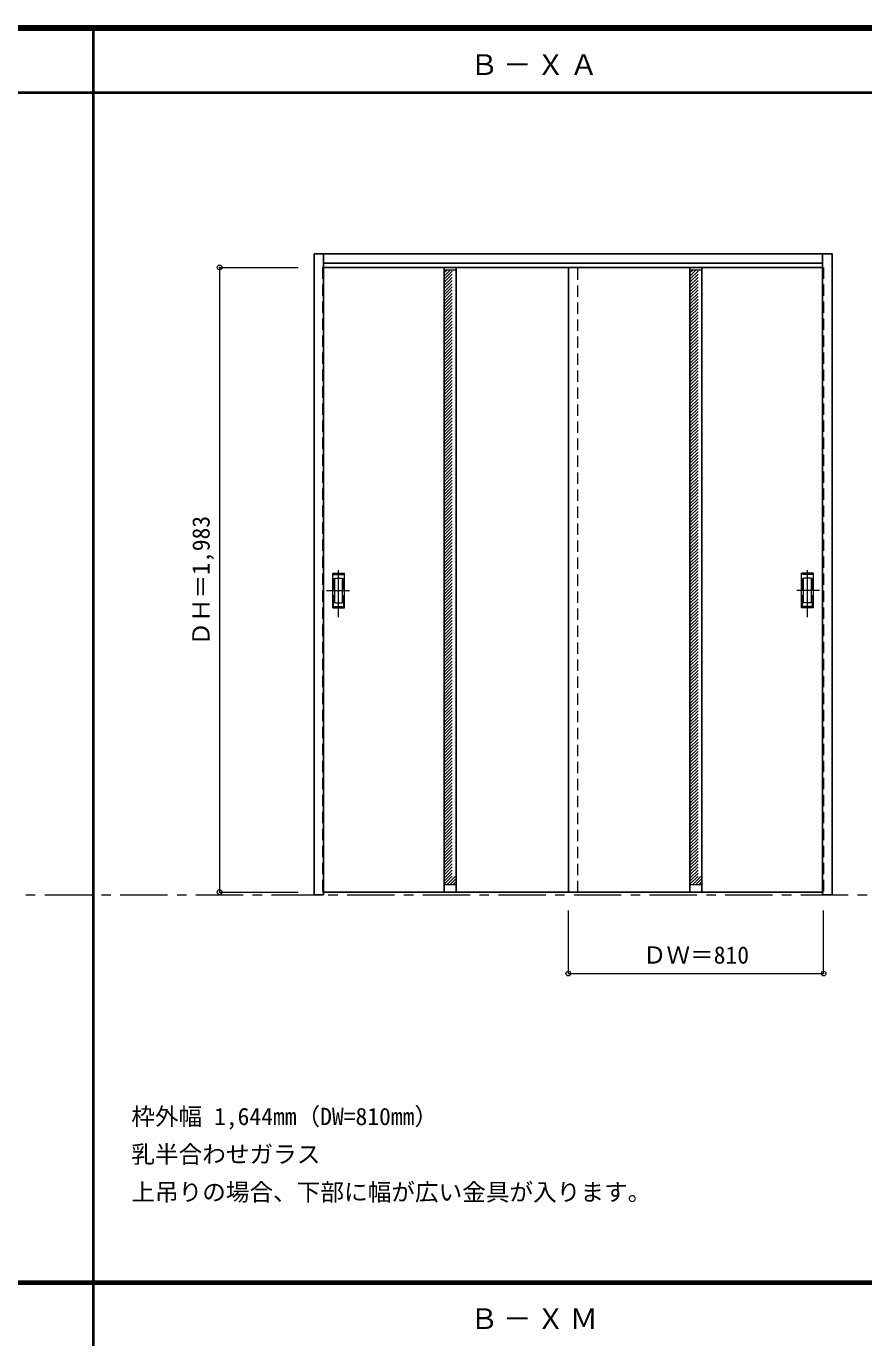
# Model space of a CAD drawing. Units: millimetres, scale not verified. Extents: x -6000 to 5700, y -4307 to 4260.
# Drawn here: x -2909 to -250, y 12 to 4175 of the extents above; entities that cross this region are included whole.
import ezdxf
from ezdxf.enums import TextEntityAlignment as Align

# ---------------------------------------------------------------- set-up
doc = ezdxf.new("R2010")
doc.units = ezdxf.units.MM
doc.header["$LTSCALE"] = 30
doc.header["$PDMODE"] = 32
doc.header["$PDSIZE"] = 15
doc.linetypes.add('CHAIN1', pattern=[8, 5, -1, 1, -1])
doc.linetypes.add('DASHED1', pattern=[1.8, 1.2, -0.6])
for name, color, linetype, lineweight in [('0-1_通り芯', 7, 'CHAIN1', 18), ('0-2_扉', 4, 'DASHED1', 9), ('0-3_仕上げ', 3, 'Continuous', 25), ('0-4_枠', 3, 'Continuous', 25), ('0-6_引手', 7, 'Continuous', 18), ('0-B_寸法', 4, 'Continuous', 9), ('0-C_ハッチ', 4, 'DASHED1', 9), ('F-1_枠', 6, 'Continuous', 40)]:
    doc.layers.add(name, color=color, linetype=linetype, lineweight=lineweight)
doc.layers.add('0-A_文字', color=7, linetype='Continuous')
doc.styles.add('ＭＳ ゴシック', font='')
doc.styles.get('ＭＳ ゴシック').set_extended_font_data('MS Gothic')

msp = doc.modelspace()

# ---------------------------------------------------------------- linework, layer by layer
at = {"layer": '0-1_通り芯'}
msp.add_line((-5490, 1418), (5690, 1418), dxfattribs=at)
at = {"layer": '0-2_扉'}
for p, q in [((-1968, 3409.5), (-1968, 1426.5)), ((-1965, 3409.5), (-1968, 3409.5)), ((-1158, 1426.5), (-1158, 3409.5)), ((-381, 3409.5), (-378, 3409.5)), ((-1968, 1426.5), (-1965, 1426.5))]:
    msp.add_line(p, q, dxfattribs=at)
at = {"layer": '0-2_扉', "color": 3, "linetype": 'Continuous', "lineweight": 25}
for p, q in [((-381, 3409.5), (-1965, 3409.5)), ((-1188, 1426.5), (-1188, 3409.5)), ((-1965, 1426.5), (-381, 1426.5))]:
    msp.add_line(p, q, dxfattribs=at)
at = {"layer": '0-2_扉'}
msp.add_lwpolyline([(-378, 3409.5), (-378, 1426.5), (-381, 1426.5)], dxfattribs=at)
at = {"layer": '0-3_仕上げ'}
for p, q in [((-1582, 3409.5), (-1582, 1426.5)), ((-1544, 3409.5), (-1544, 1426.5)), ((-802, 3409.5), (-802, 1426.5)), ((-764, 3409.5), (-764, 1426.5))]:
    msp.add_line(p, q, dxfattribs=at)
at = {"layer": '0-3_仕上げ', "color": 7, "lineweight": 18}
for p, q in [((-1582, 3401.5), (-1544, 3401.5)), ((-802, 3401.5), (-764, 3401.5)), ((-1582, 1450.5), (-1544, 1450.5)), ((-802, 1450.5), (-764, 1450.5))]:
    msp.add_line(p, q, dxfattribs=at)
at = {"layer": '0-4_枠'}
for p, q in [((-1995, 1418), (-1995, 3453)), ((-1995, 3453), (-351, 3453)), ((-1965, 1418), (-1965, 3453)), ((-1965, 3423), (-381, 3423)), ((-381, 1427.04), (-381, 3453)), ((-351, 1418), (-351, 3453)), ((-1965, 1418), (-1995, 1418)), ((-381, 1426.7), (-381, 1427.04))]:
    msp.add_line(p, q, dxfattribs=at)
msp.add_lwpolyline([(-351, 1418), (-381, 1418), (-381, 1426.7)], dxfattribs=at)
at = {"layer": '0-6_引手', "linetype": 'CHAIN1'}
for p, q in [((-1917, 2298.77), (-1917, 2469.62)), ((-429, 2298.77), (-429, 2469.62)), ((-1955.07, 2384), (-1882.56, 2384)), ((-390.93, 2384), (-463.44, 2384))]:
    msp.add_line(p, q, dxfattribs=at)
at = {"layer": '0-6_引手'}
for p, q in [((-1936, 2439), (-1898, 2439)), ((-1936, 2329), (-1936, 2439)), ((-1929.5, 2423), (-1904.5, 2423)), ((-1929.5, 2345), (-1929.5, 2423)), ((-1904.5, 2345), (-1904.5, 2423)), ((-1898, 2329), (-1898, 2439)), ((-410, 2439), (-448, 2439)), ((-448, 2329), (-448, 2439)), ((-416.5, 2423), (-441.5, 2423)), ((-441.5, 2345), (-441.5, 2423)), ((-416.5, 2345), (-416.5, 2423)), ((-410, 2329), (-410, 2439)), ((-1929.5, 2345), (-1904.5, 2345)), ((-416.5, 2345), (-441.5, 2345)), ((-1936, 2329), (-1898, 2329)), ((-410, 2329), (-448, 2329))]:
    msp.add_line(p, q, dxfattribs=at)
at = {"layer": '0-6_引手', "linetype": 'DASHED1'}
for p, q in [((-1901, 2333), (-1901, 2435)), ((-445, 2333), (-445, 2435)), ((-1933, 2333), (-1901, 2333)), ((-413, 2333), (-445, 2333))]:
    msp.add_line(p, q, dxfattribs=at)
for points in [[(-1933, 2333), (-1933, 2435), (-1901, 2435)], [(-413, 2333), (-413, 2435), (-445, 2435)]]:
    msp.add_lwpolyline(points, dxfattribs=at)
at = {"layer": '0-B_寸法'}
for p, q in [((-2295, 3409.5), (-2045, 3409.5)), ((-2295, 3409.5), (-2295, 1426.5)), ((-2295, 1426.5), (-2045, 1426.5)), ((-1188, 1168), (-1188, 1368)), ((-378, 1168), (-378, 1368)), ((-1188, 1168), (-378, 1168))]:
    msp.add_line(p, q, dxfattribs=at)
at = {"layer": '0-B_寸法', "color": 7}
for p in [(-2295, 3409.5), (-2295, 1426.5), (-1188, 1168), (-378, 1168)]:
    msp.add_point(p, dxfattribs=at)
at = {"layer": '0-C_ハッチ'}
for p, q in [((-1582, 3391.8), (-1572.3, 3401.5)), ((-1582, 3372), (-1552.5, 3401.5)), ((-1582, 3381.9), (-1562.4, 3401.5)), ((-1582, 3362.1), (-1544, 3400.1)), ((-1582, 3352.2), (-1544, 3390.2)), ((-1582, 3342.3), (-1544, 3380.3)), ((-802, 3391.8), (-792.3, 3401.5)), ((-802, 3372), (-772.5, 3401.5)), ((-802, 3381.9), (-782.4, 3401.5)), ((-802, 3362.1), (-764, 3400.1)), ((-802, 3352.2), (-764, 3390.2)), ((-802, 3342.3), (-764, 3380.3)), ((-1582, 3332.4), (-1544, 3370.4)), ((-1582, 3322.5), (-1544, 3360.5)), ((-1582, 3312.6), (-1544, 3350.6)), ((-1582, 3302.7), (-1544, 3340.7)), ((-1582, 3292.8), (-1544, 3330.8)), ((-802, 3332.4), (-764, 3370.4)), ((-802, 3322.5), (-764, 3360.5)), ((-802, 3312.6), (-764, 3350.6)), ((-802, 3302.7), (-764, 3340.7)), ((-802, 3292.8), (-764, 3330.8)), ((-1582, 3282.91), (-1544, 3320.91)), ((-1582, 3273.01), (-1544, 3311.01)), ((-1582, 3263.11), (-1544, 3301.11)), ((-1582, 3253.21), (-1544, 3291.21)), ((-802, 3282.91), (-764, 3320.91)), ((-802, 3273.01), (-764, 3311.01)), ((-802, 3263.11), (-764, 3301.11)), ((-802, 3253.21), (-764, 3291.21)), ((-1582, 3243.31), (-1544, 3281.31)), ((-1582, 3233.41), (-1544, 3271.41)), ((-1582, 3223.51), (-1544, 3261.51)), ((-1582, 3213.61), (-1544, 3251.61)), ((-802, 3243.31), (-764, 3281.31)), ((-802, 3233.41), (-764, 3271.41)), ((-802, 3223.51), (-764, 3261.51)), ((-802, 3213.61), (-764, 3251.61)), ((-1582, 3203.71), (-1544, 3241.71)), ((-1582, 3193.81), (-1544, 3231.81)), ((-1582, 3183.91), (-1544, 3221.91)), ((-1582, 3174.01), (-1544, 3212.01)), ((-802, 3203.71), (-764, 3241.71)), ((-802, 3193.81), (-764, 3231.81)), ((-802, 3183.91), (-764, 3221.91)), ((-802, 3174.01), (-764, 3212.01)), ((-1582, 3164.11), (-1544, 3202.11)), ((-1582, 3154.21), (-1544, 3192.21)), ((-1582, 3144.31), (-1544, 3182.31)), ((-1582, 3134.41), (-1544, 3172.41)), ((-802, 3164.11), (-764, 3202.11)), ((-802, 3154.21), (-764, 3192.21)), ((-802, 3144.31), (-764, 3182.31)), ((-802, 3134.41), (-764, 3172.41)), ((-1582, 3124.51), (-1544, 3162.51)), ((-1582, 3114.61), (-1544, 3152.61)), ((-1582, 3104.71), (-1544, 3142.71)), ((-1582, 3094.81), (-1544, 3132.81)), ((-1582, 3084.92), (-1544, 3122.92)), ((-802, 3124.51), (-764, 3162.51)), ((-802, 3114.61), (-764, 3152.61)), ((-802, 3104.71), (-764, 3142.71)), ((-802, 3094.81), (-764, 3132.81)), ((-802, 3084.92), (-764, 3122.92)), ((-1582, 3075.02), (-1544, 3113.02)), ((-1582, 3065.12), (-1544, 3103.12)), ((-1582, 3055.22), (-1544, 3093.22)), ((-1582, 3045.32), (-1544, 3083.32)), ((-802, 3075.02), (-764, 3113.02)), ((-802, 3065.12), (-764, 3103.12)), ((-802, 3055.22), (-764, 3093.22)), ((-802, 3045.32), (-764, 3083.32)), ((-1582, 3035.42), (-1544, 3073.42)), ((-1582, 3025.52), (-1544, 3063.52)), ((-1582, 3015.62), (-1544, 3053.62)), ((-1582, 3005.72), (-1544, 3043.72)), ((-802, 3035.42), (-764, 3073.42)), ((-802, 3025.52), (-764, 3063.52)), ((-802, 3015.62), (-764, 3053.62)), ((-802, 3005.72), (-764, 3043.72)), ((-1582, 2995.82), (-1544, 3033.82)), ((-1582, 2985.92), (-1544, 3023.92)), ((-1582, 2976.02), (-1544, 3014.02)), ((-1582, 2966.12), (-1544, 3004.12)), ((-802, 2995.82), (-764, 3033.82)), ((-802, 2985.92), (-764, 3023.92)), ((-802, 2976.02), (-764, 3014.02)), ((-802, 2966.12), (-764, 3004.12)), ((-1582, 2956.22), (-1544, 2994.22)), ((-1582, 2946.32), (-1544, 2984.32)), ((-1582, 2936.42), (-1544, 2974.42)), ((-1582, 2926.52), (-1544, 2964.52)), ((-802, 2956.22), (-764, 2994.22)), ((-802, 2946.32), (-764, 2984.32)), ((-802, 2936.42), (-764, 2974.42)), ((-802, 2926.52), (-764, 2964.52)), ((-1582, 2916.62), (-1544, 2954.62)), ((-1582, 2906.72), (-1544, 2944.72)), ((-1582, 2896.82), (-1544, 2934.82)), ((-1582, 2886.93), (-1544, 2924.93)), ((-1582, 2877.03), (-1544, 2915.03)), ((-802, 2916.62), (-764, 2954.62)), ((-802, 2906.72), (-764, 2944.72)), ((-802, 2896.82), (-764, 2934.82)), ((-802, 2886.93), (-764, 2924.93)), ((-802, 2877.03), (-764, 2915.03)), ((-1582, 2867.13), (-1544, 2905.13)), ((-1582, 2857.23), (-1544, 2895.23)), ((-1582, 2847.33), (-1544, 2885.33)), ((-1582, 2837.43), (-1544, 2875.43)), ((-802, 2867.13), (-764, 2905.13)), ((-802, 2857.23), (-764, 2895.23)), ((-802, 2847.33), (-764, 2885.33)), ((-802, 2837.43), (-764, 2875.43)), ((-1582, 2827.53), (-1544, 2865.53)), ((-1582, 2817.63), (-1544, 2855.63)), ((-1582, 2807.73), (-1544, 2845.73)), ((-1582, 2797.83), (-1544, 2835.83)), ((-802, 2827.53), (-764, 2865.53)), ((-802, 2817.63), (-764, 2855.63)), ((-802, 2807.73), (-764, 2845.73)), ((-802, 2797.83), (-764, 2835.83)), ((-1582, 2787.93), (-1544, 2825.93)), ((-1582, 2778.03), (-1544, 2816.03)), ((-1582, 2768.13), (-1544, 2806.13)), ((-1582, 2758.23), (-1544, 2796.23)), ((-802, 2787.93), (-764, 2825.93)), ((-802, 2778.03), (-764, 2816.03)), ((-802, 2768.13), (-764, 2806.13)), ((-802, 2758.23), (-764, 2796.23)), ((-1582, 2748.33), (-1544, 2786.33)), ((-1582, 2738.43), (-1544, 2776.43)), ((-1582, 2728.53), (-1544, 2766.53)), ((-1582, 2718.63), (-1544, 2756.63)), ((-802, 2748.33), (-764, 2786.33)), ((-802, 2738.43), (-764, 2776.43)), ((-802, 2728.53), (-764, 2766.53)), ((-802, 2718.63), (-764, 2756.63)), ((-1582, 2708.73), (-1544, 2746.73)), ((-1582, 2698.83), (-1544, 2736.83)), ((-1582, 2688.94), (-1544, 2726.94)), ((-1582, 2679.04), (-1544, 2717.04)), ((-1582, 2669.14), (-1544, 2707.14)), ((-802, 2708.73), (-764, 2746.73)), ((-802, 2698.83), (-764, 2736.83)), ((-802, 2688.94), (-764, 2726.94)), ((-802, 2679.04), (-764, 2717.04)), ((-802, 2669.14), (-764, 2707.14)), ((-1582, 2659.24), (-1544, 2697.24)), ((-1582, 2649.34), (-1544, 2687.34)), ((-1582, 2639.44), (-1544, 2677.44)), ((-1582, 2629.54), (-1544, 2667.54)), ((-802, 2659.24), (-764, 2697.24)), ((-802, 2649.34), (-764, 2687.34)), ((-802, 2639.44), (-764, 2677.44)), ((-802, 2629.54), (-764, 2667.54)), ((-1582, 2619.64), (-1544, 2657.64)), ((-1582, 2609.74), (-1544, 2647.74)), ((-1582, 2599.84), (-1544, 2637.84)), ((-1582, 2589.94), (-1544, 2627.94)), ((-802, 2619.64), (-764, 2657.64)), ((-802, 2609.74), (-764, 2647.74)), ((-802, 2599.84), (-764, 2637.84)), ((-802, 2589.94), (-764, 2627.94)), ((-1582, 2580.04), (-1544, 2618.04)), ((-1582, 2570.14), (-1544, 2608.14)), ((-1582, 2560.24), (-1544, 2598.24)), ((-1582, 2550.34), (-1544, 2588.34)), ((-802, 2580.04), (-764, 2618.04)), ((-802, 2570.14), (-764, 2608.14)), ((-802, 2560.24), (-764, 2598.24)), ((-802, 2550.34), (-764, 2588.34)), ((-1582, 2540.44), (-1544, 2578.44)), ((-1582, 2530.54), (-1544, 2568.54)), ((-1582, 2520.64), (-1544, 2558.64)), ((-1582, 2510.74), (-1544, 2548.74)), ((-802, 2540.44), (-764, 2578.44)), ((-802, 2530.54), (-764, 2568.54)), ((-802, 2520.64), (-764, 2558.64)), ((-802, 2510.74), (-764, 2548.74)), ((-1582, 2500.84), (-1544, 2538.84)), ((-1582, 2490.95), (-1544, 2528.95)), ((-1582, 2481.05), (-1544, 2519.05)), ((-1582, 2471.15), (-1544, 2509.15)), ((-1582, 2461.25), (-1544, 2499.25)), ((-802, 2500.84), (-764, 2538.84)), ((-802, 2490.95), (-764, 2528.95)), ((-802, 2481.05), (-764, 2519.05)), ((-802, 2471.15), (-764, 2509.15)), ((-802, 2461.25), (-764, 2499.25)), ((-1582, 2451.35), (-1544, 2489.35)), ((-1582, 2441.45), (-1544, 2479.45)), ((-1582, 2431.55), (-1544, 2469.55)), ((-1582, 2421.65), (-1544, 2459.65)), ((-802, 2451.35), (-764, 2489.35)), ((-802, 2441.45), (-764, 2479.45)), ((-802, 2431.55), (-764, 2469.55)), ((-802, 2421.65), (-764, 2459.65)), ((-1582, 2411.75), (-1544, 2449.75)), ((-1582, 2401.85), (-1544, 2439.85)), ((-1582, 2391.95), (-1544, 2429.95)), ((-1582, 2382.05), (-1544, 2420.05)), ((-802, 2411.75), (-764, 2449.75)), ((-802, 2401.85), (-764, 2439.85)), ((-802, 2391.95), (-764, 2429.95)), ((-802, 2382.05), (-764, 2420.05)), ((-1582, 2372.15), (-1544, 2410.15)), ((-1582, 2362.25), (-1544, 2400.25)), ((-1582, 2352.35), (-1544, 2390.35)), ((-1582, 2342.45), (-1544, 2380.45)), ((-802, 2372.15), (-764, 2410.15)), ((-802, 2362.25), (-764, 2400.25)), ((-802, 2352.35), (-764, 2390.35)), ((-802, 2342.45), (-764, 2380.45)), ((-1582, 2332.55), (-1544, 2370.55)), ((-1582, 2322.65), (-1544, 2360.65)), ((-1582, 2312.75), (-1544, 2350.75)), ((-1582, 2302.86), (-1544, 2340.86)), ((-802, 2332.55), (-764, 2370.55)), ((-802, 2322.65), (-764, 2360.65)), ((-802, 2312.75), (-764, 2350.75)), ((-802, 2302.86), (-764, 2340.86)), ((-1582, 2292.96), (-1544, 2330.96)), ((-1582, 2283.06), (-1544, 2321.06)), ((-1582, 2273.16), (-1544, 2311.16)), ((-1582, 2263.26), (-1544, 2301.26)), ((-1582, 2253.36), (-1544, 2291.36)), ((-802, 2292.96), (-764, 2330.96)), ((-802, 2283.06), (-764, 2321.06)), ((-802, 2273.16), (-764, 2311.16)), ((-802, 2263.26), (-764, 2301.26)), ((-802, 2253.36), (-764, 2291.36)), ((-1582, 2243.46), (-1544, 2281.46)), ((-1582, 2233.56), (-1544, 2271.56)), ((-1582, 2223.66), (-1544, 2261.66)), ((-1582, 2213.76), (-1544, 2251.76)), ((-802, 2243.46), (-764, 2281.46)), ((-802, 2233.56), (-764, 2271.56)), ((-802, 2223.66), (-764, 2261.66)), ((-802, 2213.76), (-764, 2251.76)), ((-1582, 2203.86), (-1544, 2241.86)), ((-1582, 2193.96), (-1544, 2231.96)), ((-1582, 2184.06), (-1544, 2222.06)), ((-1582, 2174.16), (-1544, 2212.16)), ((-802, 2203.86), (-764, 2241.86)), ((-802, 2193.96), (-764, 2231.96)), ((-802, 2184.06), (-764, 2222.06)), ((-802, 2174.16), (-764, 2212.16)), ((-1582, 2164.26), (-1544, 2202.26)), ((-1582, 2154.36), (-1544, 2192.36)), ((-1582, 2144.46), (-1544, 2182.46)), ((-1582, 2134.56), (-1544, 2172.56)), ((-802, 2164.26), (-764, 2202.26)), ((-802, 2154.36), (-764, 2192.36)), ((-802, 2144.46), (-764, 2182.46)), ((-802, 2134.56), (-764, 2172.56)), ((-1582, 2124.66), (-1544, 2162.66)), ((-1582, 2114.76), (-1544, 2152.76)), ((-1582, 2104.87), (-1544, 2142.87)), ((-1582, 2094.97), (-1544, 2132.97)), ((-802, 2124.66), (-764, 2162.66)), ((-802, 2114.76), (-764, 2152.76)), ((-802, 2104.87), (-764, 2142.87)), ((-802, 2094.97), (-764, 2132.97)), ((-1582, 2085.07), (-1544, 2123.07)), ((-1582, 2075.17), (-1544, 2113.17)), ((-1582, 2065.27), (-1544, 2103.27)), ((-1582, 2055.37), (-1544, 2093.37)), ((-1582, 2045.47), (-1544, 2083.47)), ((-802, 2085.07), (-764, 2123.07)), ((-802, 2075.17), (-764, 2113.17)), ((-802, 2065.27), (-764, 2103.27)), ((-802, 2055.37), (-764, 2093.37)), ((-802, 2045.47), (-764, 2083.47)), ((-1582, 2035.57), (-1544, 2073.57)), ((-1582, 2025.67), (-1544, 2063.67)), ((-1582, 2015.77), (-1544, 2053.77)), ((-1582, 2005.87), (-1544, 2043.87)), ((-802, 2035.57), (-764, 2073.57)), ((-802, 2025.67), (-764, 2063.67)), ((-802, 2015.77), (-764, 2053.77)), ((-802, 2005.87), (-764, 2043.87)), ((-1582, 1995.97), (-1544, 2033.97)), ((-1582, 1986.07), (-1544, 2024.07)), ((-1582, 1976.17), (-1544, 2014.17)), ((-1582, 1966.27), (-1544, 2004.27)), ((-802, 1995.97), (-764, 2033.97)), ((-802, 1986.07), (-764, 2024.07)), ((-802, 1976.17), (-764, 2014.17)), ((-802, 1966.27), (-764, 2004.27)), ((-1582, 1956.37), (-1544, 1994.37)), ((-1582, 1946.47), (-1544, 1984.47)), ((-1582, 1936.57), (-1544, 1974.57)), ((-1582, 1926.67), (-1544, 1964.67)), ((-802, 1956.37), (-764, 1994.37)), ((-802, 1946.47), (-764, 1984.47)), ((-802, 1936.57), (-764, 1974.57)), ((-802, 1926.67), (-764, 1964.67)), ((-1582, 1916.77), (-1544, 1954.77)), ((-1582, 1906.88), (-1544, 1944.88)), ((-1582, 1896.98), (-1544, 1934.98)), ((-1582, 1887.08), (-1544, 1925.08)), ((-1582, 1877.18), (-1544, 1915.18)), ((-802, 1916.77), (-764, 1954.77)), ((-802, 1906.88), (-764, 1944.88)), ((-802, 1896.98), (-764, 1934.98)), ((-802, 1887.08), (-764, 1925.08)), ((-802, 1877.18), (-764, 1915.18)), ((-1582, 1867.28), (-1544, 1905.28)), ((-1582, 1857.38), (-1544, 1895.38)), ((-1582, 1847.48), (-1544, 1885.48)), ((-1582, 1837.58), (-1544, 1875.58)), ((-802, 1867.28), (-764, 1905.28)), ((-802, 1857.38), (-764, 1895.38)), ((-802, 1847.48), (-764, 1885.48)), ((-802, 1837.58), (-764, 1875.58)), ((-1582, 1827.68), (-1544, 1865.68)), ((-1582, 1817.78), (-1544, 1855.78)), ((-1582, 1807.88), (-1544, 1845.88)), ((-1582, 1797.98), (-1544, 1835.98)), ((-802, 1827.68), (-764, 1865.68)), ((-802, 1817.78), (-764, 1855.78)), ((-802, 1807.88), (-764, 1845.88)), ((-802, 1797.98), (-764, 1835.98)), ((-1582, 1788.08), (-1544, 1826.08)), ((-1582, 1778.18), (-1544, 1816.18)), ((-1582, 1768.28), (-1544, 1806.28)), ((-1582, 1758.38), (-1544, 1796.38)), ((-802, 1788.08), (-764, 1826.08)), ((-802, 1778.18), (-764, 1816.18)), ((-802, 1768.28), (-764, 1806.28)), ((-802, 1758.38), (-764, 1796.38)), ((-1582, 1748.48), (-1544, 1786.48)), ((-1582, 1738.58), (-1544, 1776.58)), ((-1582, 1728.68), (-1544, 1766.68)), ((-1582, 1718.78), (-1544, 1756.78)), ((-802, 1748.48), (-764, 1786.48)), ((-802, 1738.58), (-764, 1776.58)), ((-802, 1728.68), (-764, 1766.68)), ((-802, 1718.78), (-764, 1756.78)), ((-1582, 1708.89), (-1544, 1746.89)), ((-1582, 1698.99), (-1544, 1736.99)), ((-1582, 1689.09), (-1544, 1727.09)), ((-1582, 1679.19), (-1544, 1717.19)), ((-1582, 1669.29), (-1544, 1707.29)), ((-802, 1708.89), (-764, 1746.89)), ((-802, 1698.99), (-764, 1736.99)), ((-802, 1689.09), (-764, 1727.09)), ((-802, 1679.19), (-764, 1717.19)), ((-802, 1669.29), (-764, 1707.29)), ((-1582, 1659.39), (-1544, 1697.39)), ((-1582, 1649.49), (-1544, 1687.49)), ((-1582, 1639.59), (-1544, 1677.59)), ((-1582, 1629.69), (-1544, 1667.69)), ((-802, 1659.39), (-764, 1697.39)), ((-802, 1649.49), (-764, 1687.49)), ((-802, 1639.59), (-764, 1677.59)), ((-802, 1629.69), (-764, 1667.69)), ((-1582, 1619.79), (-1544, 1657.79)), ((-1582, 1609.89), (-1544, 1647.89)), ((-1582, 1599.99), (-1544, 1637.99)), ((-1582, 1590.09), (-1544, 1628.09)), ((-802, 1619.79), (-764, 1657.79)), ((-802, 1609.89), (-764, 1647.89)), ((-802, 1599.99), (-764, 1637.99)), ((-802, 1590.09), (-764, 1628.09)), ((-1582, 1580.19), (-1544, 1618.19)), ((-1582, 1570.29), (-1544, 1608.29)), ((-1582, 1560.39), (-1544, 1598.39)), ((-1582, 1550.49), (-1544, 1588.49)), ((-802, 1580.19), (-764, 1618.19)), ((-802, 1570.29), (-764, 1608.29)), ((-802, 1560.39), (-764, 1598.39)), ((-802, 1550.49), (-764, 1588.49)), ((-1582, 1540.59), (-1544, 1578.59)), ((-1582, 1530.69), (-1544, 1568.69)), ((-1582, 1520.79), (-1544, 1558.79)), ((-1582, 1510.9), (-1544, 1548.9)), ((-802, 1540.59), (-764, 1578.59)), ((-802, 1530.69), (-764, 1568.69)), ((-802, 1520.79), (-764, 1558.79)), ((-802, 1510.9), (-764, 1548.9)), ((-1582, 1501), (-1544, 1539)), ((-1582, 1491.1), (-1544, 1529.1)), ((-1582, 1481.2), (-1544, 1519.2)), ((-1582, 1471.3), (-1544, 1509.3)), ((-1582, 1461.4), (-1544, 1499.4)), ((-802, 1501), (-764, 1539)), ((-802, 1491.1), (-764, 1529.1)), ((-802, 1481.2), (-764, 1519.2)), ((-802, 1471.3), (-764, 1509.3)), ((-802, 1461.4), (-764, 1499.4)), ((-1582, 1451.5), (-1544, 1489.5)), ((-1573.1, 1450.5), (-1544, 1479.6)), ((-1563.2, 1450.5), (-1544, 1469.7)), ((-1553.3, 1450.5), (-1544, 1459.8)), ((-802, 1451.5), (-764, 1489.5)), ((-793.1, 1450.5), (-764, 1479.6)), ((-783.2, 1450.5), (-764, 1469.7)), ((-773.3, 1450.5), (-764, 1459.8))]:
    msp.add_line(p, q, dxfattribs=at)
at = {"layer": 'F-1_枠'}
for p, q in [((-6000, 4175), (5700, 4175)), ((-6000, 4170), (5700, 4170)), ((-6000, 4165), (5700, 4165)), ((-2695, -3790), (-2695, 4175)), ((-6000, 3965), (5700, 3965)), ((-6000, 190.5), (5700, 190.5)), ((-6000, 187.5), (5700, 187.5)), ((-6000, 184.5), (5700, 184.5))]:
    msp.add_line(p, q, dxfattribs=at)

# ---------------------------------------------------------------- texts
at = {"layer": '0-A_文字', "style": 'ＭＳ ゴシック'}
for s, p in [('枠外幅 1,644mm（DW=810mm）', (-2575, 670.5)), ('乳半合わせガラス', (-2575, 550.5)), ('上吊りの場合、下部に幅が広い金具が入ります。', (-2575, 430.5))]:
    msp.add_text(s, height=54.99, dxfattribs=at).set_placement(p, align=Align.BOTTOM_LEFT)
at = {"layer": '0-A_文字', "char_height": 65.98, "attachment_point": 7, "style": 'ＭＳ ゴシック'}
for s, insert in [('\\T1.17;Ｂ－ＸＡ', (-1500, 4020)), ('\\T1.17;Ｂ－ＸＭ', (-1500, 39.5))]:
    msp.add_mtext(s, dxfattribs=dict(at, insert=insert))
at = {"layer": '0-B_寸法', "color": 7, "style": 'ＭＳ ゴシック'}
msp.add_text('ＤＨ＝1,983', height=54.99, rotation=90, dxfattribs=at).set_placement((-2310, 2208.75), align=Align.BOTTOM_LEFT)
msp.add_text('ＤＷ＝810', height=54.99, dxfattribs=at).set_placement((-951.75, 1183), align=Align.BOTTOM_LEFT)

doc.saveas('drawing.dxf')
